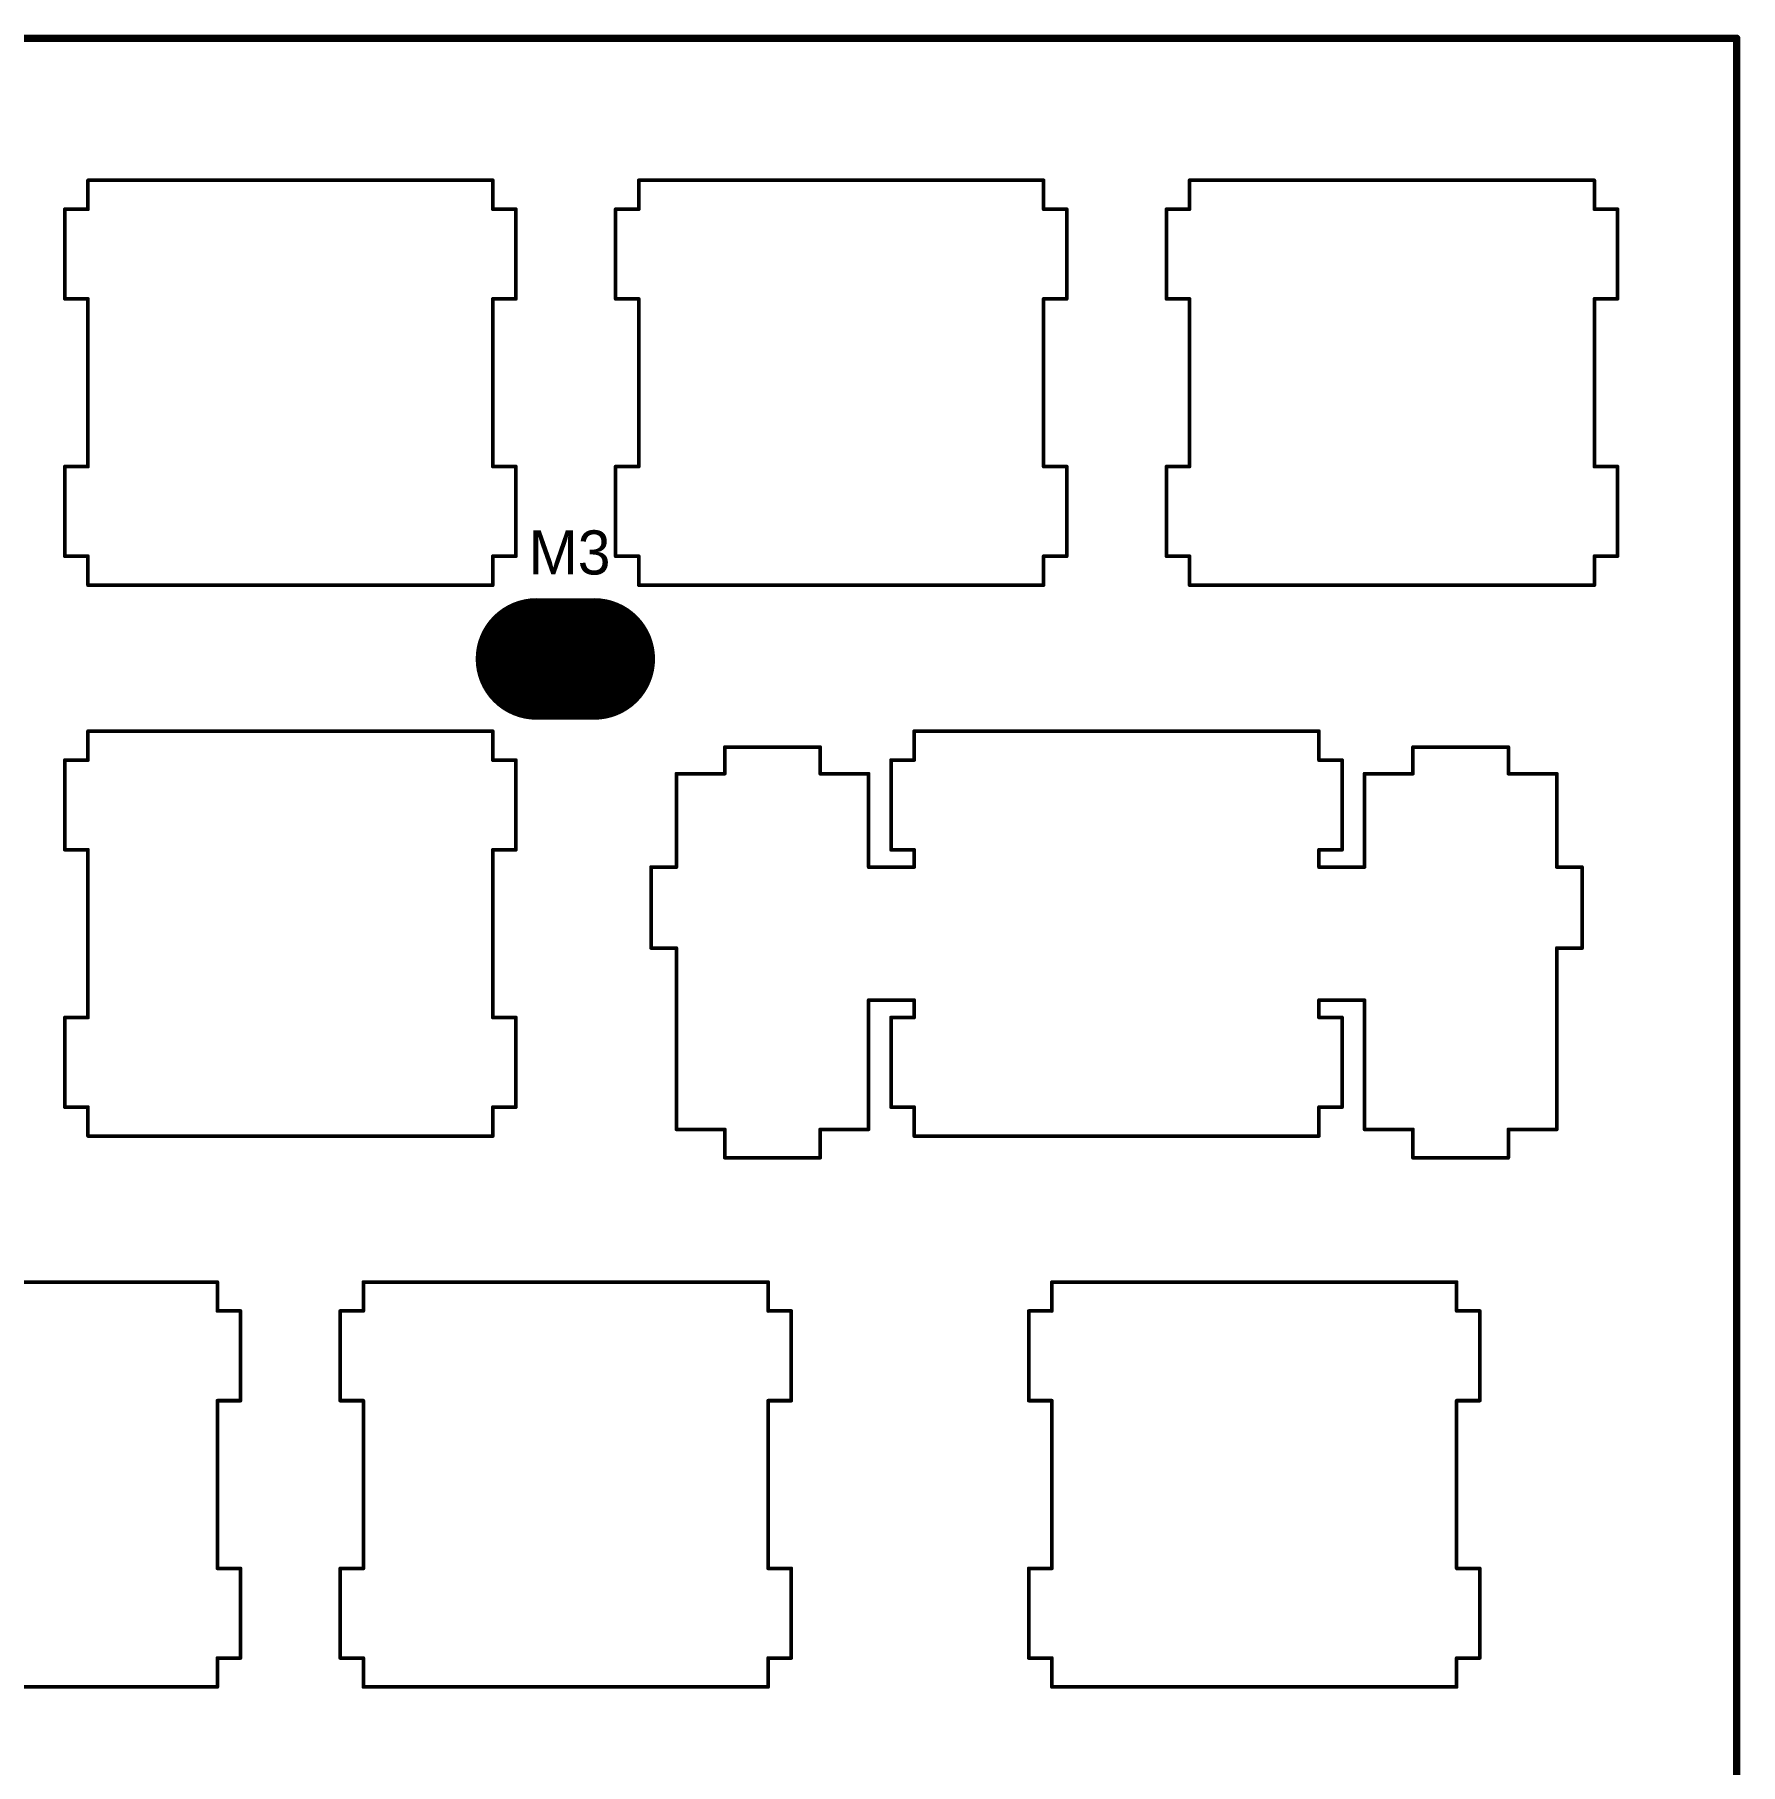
# Model space of a CAD drawing. Extents: x 43 to 335, y 43 to 163.
# Drawn here: x 275.5 to 334.5, y 103 to 162.8 of the extents above; entities that cross this region are included whole.
import ezdxf

# ---------------------------------------------------------------- set-up
doc = ezdxf.new("R2010")
doc.units = 0
doc.layers.get('0').update_dxf_attribs({"linetype": 'CONTINUOUS'})
for name, color, linetype in [('BOTTOMLAYER', 5, 'CONTINUOUS'), ('BOTTOMSOLDER', 6, 'CONTINUOUS'), ('MECHANICAL2', 216, 'CONTINUOUS'), ('MULTILAYER', 9, 'CONTINUOUS'), ('PADHOLELAYER', 156, 'CONTINUOUS'), ('TOPLAYER', 1, 'CONTINUOUS'), ('TOPOVERLAY', 2, 'CONTINUOUS'), ('TOPSOLDER', 216, 'CONTINUOUS')]:
    doc.layers.add(name, color=color, linetype=linetype)

# ---------------------------------------------------------------- blocks, each defined once
blk = doc.blocks.new('M2______1')
at = {"layer": 'BOTTOMLAYER', "const_width": 4}
blk.add_lwpolyline([(1, 0), (-1, 0)], dxfattribs=at)
at = {"layer": 'BOTTOMLAYER', "const_width": 2}
for points in [[(-2, 0, 1), (0, 0, 1)], [(0, 0, 1), (2, 0, 1)]]:
    blk.add_lwpolyline(points, format="xyb", close=True, dxfattribs=at)
at = {"layer": 'BOTTOMSOLDER', "const_width": 4.203}
blk.add_lwpolyline([(1, 0), (-1, 0)], dxfattribs=at)
at = {"layer": 'BOTTOMSOLDER', "const_width": 2.102}
for points in [[(-2.051, 0, 1), (0.051, 0, 1)], [(-0.051, 0, 1), (2.051, 0, 1)]]:
    blk.add_lwpolyline(points, format="xyb", close=True, dxfattribs=at)
at = {"layer": 'MULTILAYER', "const_width": 4}
blk.add_lwpolyline([(1, 0), (-1, 0)], dxfattribs=at)
at = {"layer": 'MULTILAYER', "const_width": 2}
for points in [[(-2, 0, 1), (0, 0, 1)], [(0, 0, 1), (2, 0, 1)]]:
    blk.add_lwpolyline(points, format="xyb", close=True, dxfattribs=at)
at = {"layer": 'PADHOLELAYER', "const_width": 1}
blk.add_lwpolyline([(-0.5, 0, 1), (0.5, 0, 1)], format="xyb", close=True, dxfattribs=at)
at = {"layer": 'TOPLAYER', "const_width": 4}
blk.add_lwpolyline([(1, 0), (-1, 0)], dxfattribs=at)
at = {"layer": 'TOPLAYER', "const_width": 2}
for points in [[(-2, 0, 1), (0, 0, 1)], [(0, 0, 1), (2, 0, 1)]]:
    blk.add_lwpolyline(points, format="xyb", close=True, dxfattribs=at)
at = {"layer": 'TOPSOLDER', "const_width": 4.203}
blk.add_lwpolyline([(1, 0), (-1, 0)], dxfattribs=at)
at = {"layer": 'TOPSOLDER', "const_width": 2.102}
for points in [[(-2.051, 0, 1), (0.051, 0, 1)], [(-0.051, 0, 1), (2.051, 0, 1)]]:
    blk.add_lwpolyline(points, format="xyb", close=True, dxfattribs=at)

msp = doc.modelspace()

# ---------------------------------------------------------------- linework, layer by layer
at = {"layer": 'MECHANICAL2'}
for points, const_width in [([(43.561, 162.687), (334.391, 162.687)], 0.254), ([(334.391, 43.307), (334.391, 162.687)], 0.254), ([(277.367, 156.776), (277.367, 157.776)], 0.127), ([(277.367, 157.776), (291.367, 157.776)], 0.127), ([(291.367, 156.776), (291.367, 157.776)], 0.127), ([(296.417, 156.776), (296.417, 157.776)], 0.127), ([(296.417, 157.776), (310.417, 157.776)], 0.127), ([(310.417, 156.776), (310.417, 157.776)], 0.127), ([(315.467, 156.776), (315.467, 157.776)], 0.127), ([(315.467, 157.776), (329.467, 157.776)], 0.127), ([(329.467, 156.776), (329.467, 157.776)], 0.127), ([(276.566, 156.776), (277.367, 156.776)], 0.127), ([(276.566, 153.675), (276.566, 156.776)], 0.127), ([(291.367, 156.776), (292.167, 156.776)], 0.127), ([(292.167, 153.675), (292.167, 156.776)], 0.127), ([(295.616, 156.776), (296.417, 156.776)], 0.127), ([(295.616, 153.675), (295.616, 156.776)], 0.127), ([(310.417, 156.776), (311.217, 156.776)], 0.127), ([(311.217, 153.675), (311.217, 156.776)], 0.127), ([(314.666, 156.776), (315.467, 156.776)], 0.127), ([(314.666, 153.675), (314.666, 156.776)], 0.127), ([(329.467, 156.776), (330.267, 156.776)], 0.127), ([(330.267, 153.675), (330.267, 156.776)], 0.127), ([(276.566, 153.675), (277.367, 153.675)], 0.127), ([(277.367, 147.877), (277.367, 153.675)], 0.127), ([(291.367, 147.877), (291.367, 153.675)], 0.127), ([(291.367, 153.675), (292.167, 153.675)], 0.127), ([(295.616, 153.675), (296.417, 153.675)], 0.127), ([(296.417, 147.877), (296.417, 153.675)], 0.127), ([(310.417, 147.877), (310.417, 153.675)], 0.127), ([(310.417, 153.675), (311.217, 153.675)], 0.127), ([(314.666, 153.675), (315.467, 153.675)], 0.127), ([(315.467, 147.877), (315.467, 153.675)], 0.127), ([(329.467, 147.877), (329.467, 153.675)], 0.127), ([(329.467, 153.675), (330.267, 153.675)], 0.127), ([(276.566, 147.877), (277.367, 147.877)], 0.127), ([(276.566, 144.776), (276.566, 147.877)], 0.127), ([(291.367, 147.877), (292.167, 147.877)], 0.127), ([(292.167, 144.776), (292.167, 147.877)], 0.127), ([(295.616, 147.877), (296.417, 147.877)], 0.127), ([(295.616, 144.776), (295.616, 147.877)], 0.127), ([(310.417, 147.877), (311.217, 147.877)], 0.127), ([(311.217, 144.776), (311.217, 147.877)], 0.127), ([(314.666, 147.877), (315.467, 147.877)], 0.127), ([(314.666, 144.776), (314.666, 147.877)], 0.127), ([(329.467, 147.877), (330.267, 147.877)], 0.127), ([(330.267, 144.776), (330.267, 147.877)], 0.127), ([(276.566, 144.776), (277.367, 144.776)], 0.127), ([(277.367, 143.776), (277.367, 144.776)], 0.127), ([(291.367, 143.776), (291.367, 144.776)], 0.127), ([(291.367, 144.776), (292.167, 144.776)], 0.127), ([(295.616, 144.776), (296.417, 144.776)], 0.127), ([(296.417, 143.776), (296.417, 144.776)], 0.127), ([(310.417, 143.776), (310.417, 144.776)], 0.127), ([(310.417, 144.776), (311.217, 144.776)], 0.127), ([(314.666, 144.776), (315.467, 144.776)], 0.127), ([(315.467, 143.776), (315.467, 144.776)], 0.127), ([(329.467, 143.776), (329.467, 144.776)], 0.127), ([(329.467, 144.776), (330.267, 144.776)], 0.127), ([(277.367, 143.776), (291.367, 143.776)], 0.127), ([(296.417, 143.776), (310.417, 143.776)], 0.127), ([(315.467, 143.776), (329.467, 143.776)], 0.127), ([(277.367, 137.726), (277.367, 138.725)], 0.127), ([(277.367, 138.725), (291.367, 138.725)], 0.127), ([(291.367, 137.726), (291.367, 138.725)], 0.127), ([(305.942, 137.726), (305.942, 138.725)], 0.127), ([(305.942, 138.725), (319.942, 138.725)], 0.127), ([(319.942, 137.726), (319.942, 138.725)], 0.127), ([(299.392, 138.175), (302.691, 138.175)], 0.127), ([(299.392, 137.256), (299.392, 138.175)], 0.127), ([(302.691, 137.256), (302.691, 138.175)], 0.127), ([(323.191, 138.175), (326.492, 138.175)], 0.127), ([(323.191, 137.256), (323.191, 138.175)], 0.127), ([(326.492, 137.256), (326.492, 138.175)], 0.127), ([(276.566, 137.726), (277.367, 137.726)], 0.127), ([(276.566, 134.625), (276.566, 137.726)], 0.127), ([(291.367, 137.726), (292.167, 137.726)], 0.127), ([(292.167, 134.625), (292.167, 137.726)], 0.127), ([(305.141, 137.726), (305.942, 137.726)], 0.127), ([(305.141, 134.625), (305.141, 137.726)], 0.127), ([(319.942, 137.726), (320.742, 137.726)], 0.127), ([(320.742, 134.625), (320.742, 137.726)], 0.127), ([(297.717, 137.256), (299.392, 137.256)], 0.127), ([(297.717, 134.026), (297.717, 137.256)], 0.127), ([(302.691, 137.256), (304.367, 137.256)], 0.127), ([(304.367, 134.026), (304.367, 137.256)], 0.127), ([(321.517, 137.256), (323.191, 137.256)], 0.127), ([(321.517, 134.026), (321.517, 137.256)], 0.127), ([(326.492, 137.256), (328.167, 137.256)], 0.127), ([(328.167, 134.026), (328.167, 137.256)], 0.127), ([(276.566, 134.625), (277.367, 134.625)], 0.127), ([(277.367, 128.825), (277.367, 134.625)], 0.127), ([(291.367, 128.825), (291.367, 134.625)], 0.127), ([(291.367, 134.625), (292.167, 134.625)], 0.127), ([(305.141, 134.625), (305.942, 134.625)], 0.127), ([(305.942, 134.026), (305.942, 134.625)], 0.127), ([(319.942, 134.026), (319.942, 134.625)], 0.127), ([(319.942, 134.625), (320.742, 134.625)], 0.127), ([(296.842, 134.026), (297.717, 134.026)], 0.127), ([(296.842, 131.226), (296.842, 134.026)], 0.127), ([(304.367, 134.026), (305.942, 134.026)], 0.127), ([(319.942, 134.026), (321.517, 134.026)], 0.127), ([(328.167, 134.026), (329.042, 134.026)], 0.127), ([(329.042, 131.226), (329.042, 134.026)], 0.127), ([(296.842, 131.226), (297.717, 131.226)], 0.127), ([(297.717, 124.956), (297.717, 131.226)], 0.127), ([(328.167, 124.956), (328.167, 131.226)], 0.127), ([(328.167, 131.226), (329.042, 131.226)], 0.127), ([(304.367, 124.956), (304.367, 129.426)], 0.127), ([(304.367, 129.426), (305.942, 129.426)], 0.127), ([(305.942, 128.825), (305.942, 129.426)], 0.127), ([(319.942, 128.825), (319.942, 129.426)], 0.127), ([(319.942, 129.426), (321.517, 129.426)], 0.127), ([(321.517, 124.956), (321.517, 129.426)], 0.127), ([(276.566, 128.825), (277.367, 128.825)], 0.127), ([(276.566, 125.726), (276.566, 128.825)], 0.127), ([(291.367, 128.825), (292.167, 128.825)], 0.127), ([(292.167, 125.726), (292.167, 128.825)], 0.127), ([(305.141, 128.825), (305.942, 128.825)], 0.127), ([(305.141, 125.726), (305.141, 128.825)], 0.127), ([(319.942, 128.825), (320.742, 128.825)], 0.127), ([(320.742, 125.726), (320.742, 128.825)], 0.127), ([(276.566, 125.726), (277.367, 125.726)], 0.127), ([(277.367, 124.726), (277.367, 125.726)], 0.127), ([(291.367, 124.726), (291.367, 125.726)], 0.127), ([(291.367, 125.726), (292.167, 125.726)], 0.127), ([(305.141, 125.726), (305.942, 125.726)], 0.127), ([(305.942, 124.726), (305.942, 125.726)], 0.127), ([(319.942, 124.726), (319.942, 125.726)], 0.127), ([(319.942, 125.726), (320.742, 125.726)], 0.127), ([(297.717, 124.956), (299.392, 124.956)], 0.127), ([(299.392, 123.976), (299.392, 124.956)], 0.127), ([(302.691, 123.976), (302.691, 124.956)], 0.127), ([(302.691, 124.956), (304.367, 124.956)], 0.127), ([(321.517, 124.956), (323.191, 124.956)], 0.127), ([(323.191, 123.976), (323.191, 124.956)], 0.127), ([(326.492, 123.976), (326.492, 124.956)], 0.127), ([(326.492, 124.956), (328.167, 124.956)], 0.127), ([(277.367, 124.726), (291.367, 124.726)], 0.127), ([(305.942, 124.726), (319.942, 124.726)], 0.127), ([(299.392, 123.976), (302.691, 123.976)], 0.127), ([(323.191, 123.976), (326.492, 123.976)], 0.127), ([(267.842, 119.675), (281.842, 119.675)], 0.127), ([(281.842, 118.676), (281.842, 119.675)], 0.127), ([(286.892, 118.676), (286.892, 119.675)], 0.127), ([(286.892, 119.675), (300.892, 119.675)], 0.127), ([(300.892, 118.676), (300.892, 119.675)], 0.127), ([(310.703, 118.676), (310.703, 119.675)], 0.127), ([(310.703, 119.675), (324.704, 119.675)], 0.127), ([(324.704, 118.676), (324.704, 119.675)], 0.127), ([(281.842, 118.676), (282.642, 118.676)], 0.127), ([(282.642, 115.575), (282.642, 118.676)], 0.127), ([(286.091, 118.676), (286.892, 118.676)], 0.127), ([(286.091, 115.575), (286.091, 118.676)], 0.127), ([(300.892, 118.676), (301.692, 118.676)], 0.127), ([(301.692, 115.575), (301.692, 118.676)], 0.127), ([(309.904, 118.676), (310.703, 118.676)], 0.127), ([(309.904, 115.575), (309.904, 118.676)], 0.127), ([(324.704, 118.676), (325.503, 118.676)], 0.127), ([(325.503, 115.575), (325.503, 118.676)], 0.127), ([(281.842, 109.775), (281.842, 115.575)], 0.127), ([(281.842, 115.575), (282.642, 115.575)], 0.127), ([(286.091, 115.575), (286.892, 115.575)], 0.127), ([(286.892, 109.775), (286.892, 115.575)], 0.127), ([(300.892, 109.775), (300.892, 115.575)], 0.127), ([(300.892, 115.575), (301.692, 115.575)], 0.127), ([(309.904, 115.575), (310.703, 115.575)], 0.127), ([(310.703, 109.775), (310.703, 115.575)], 0.127), ([(324.704, 109.775), (324.704, 115.575)], 0.127), ([(324.704, 115.575), (325.503, 115.575)], 0.127), ([(281.842, 109.775), (282.642, 109.775)], 0.127), ([(282.642, 106.676), (282.642, 109.775)], 0.127), ([(286.091, 109.775), (286.892, 109.775)], 0.127), ([(286.091, 106.676), (286.091, 109.775)], 0.127), ([(300.892, 109.775), (301.692, 109.775)], 0.127), ([(301.692, 106.676), (301.692, 109.775)], 0.127), ([(309.904, 109.775), (310.703, 109.775)], 0.127), ([(309.904, 106.676), (309.904, 109.775)], 0.127), ([(324.704, 109.775), (325.503, 109.775)], 0.127), ([(325.503, 106.676), (325.503, 109.775)], 0.127), ([(281.842, 105.676), (281.842, 106.676)], 0.127), ([(281.842, 106.676), (282.642, 106.676)], 0.127), ([(286.091, 106.676), (286.892, 106.676)], 0.127), ([(286.892, 105.676), (286.892, 106.676)], 0.127), ([(300.892, 105.676), (300.892, 106.676)], 0.127), ([(300.892, 106.676), (301.692, 106.676)], 0.127), ([(309.904, 106.676), (310.703, 106.676)], 0.127), ([(310.703, 105.676), (310.703, 106.676)], 0.127), ([(324.704, 105.676), (324.704, 106.676)], 0.127), ([(324.704, 106.676), (325.503, 106.676)], 0.127), ([(267.842, 105.676), (281.842, 105.676)], 0.127), ([(286.892, 105.676), (300.892, 105.676)], 0.127), ([(310.703, 105.676), (324.704, 105.676)], 0.127)]:
    msp.add_lwpolyline(points, dxfattribs=dict(at, const_width=const_width))
for points, const_width in [([(334.327, 162.687, 1), (334.454, 162.687, 1)], 0.127), ([(334.327, 162.687, 1), (334.454, 162.687, 1)], 0.127), ([(277.335, 157.776, 1), (277.399, 157.776, 1)], 0.0635), ([(277.335, 157.776, 1), (277.399, 157.776, 1)], 0.0635), ([(291.335, 157.776, 1), (291.399, 157.776, 1)], 0.0635), ([(291.335, 157.776, 1), (291.399, 157.776, 1)], 0.0635), ([(296.385, 157.776, 1), (296.449, 157.776, 1)], 0.0635), ([(296.385, 157.776, 1), (296.449, 157.776, 1)], 0.0635), ([(310.385, 157.776, 1), (310.449, 157.776, 1)], 0.0635), ([(310.385, 157.776, 1), (310.449, 157.776, 1)], 0.0635), ([(315.435, 157.776, 1), (315.499, 157.776, 1)], 0.0635), ([(315.435, 157.776, 1), (315.499, 157.776, 1)], 0.0635), ([(329.435, 157.776, 1), (329.499, 157.776, 1)], 0.0635), ([(329.435, 157.776, 1), (329.499, 157.776, 1)], 0.0635), ([(276.534, 156.776, 1), (276.598, 156.776, 1)], 0.0635), ([(276.534, 156.776, 1), (276.598, 156.776, 1)], 0.0635), ([(277.335, 156.776, 1), (277.399, 156.776, 1)], 0.0635), ([(277.335, 156.776, 1), (277.399, 156.776, 1)], 0.0635), ([(291.335, 156.776, 1), (291.399, 156.776, 1)], 0.0635), ([(291.335, 156.776, 1), (291.399, 156.776, 1)], 0.0635), ([(292.135, 156.776, 1), (292.199, 156.776, 1)], 0.0635), ([(292.135, 156.776, 1), (292.199, 156.776, 1)], 0.0635), ([(295.584, 156.776, 1), (295.648, 156.776, 1)], 0.0635), ([(295.584, 156.776, 1), (295.648, 156.776, 1)], 0.0635), ([(296.385, 156.776, 1), (296.449, 156.776, 1)], 0.0635), ([(296.385, 156.776, 1), (296.449, 156.776, 1)], 0.0635), ([(310.385, 156.776, 1), (310.449, 156.776, 1)], 0.0635), ([(310.385, 156.776, 1), (310.449, 156.776, 1)], 0.0635), ([(311.185, 156.776, 1), (311.249, 156.776, 1)], 0.0635), ([(311.185, 156.776, 1), (311.249, 156.776, 1)], 0.0635), ([(314.634, 156.776, 1), (314.698, 156.776, 1)], 0.0635), ([(314.634, 156.776, 1), (314.698, 156.776, 1)], 0.0635), ([(315.435, 156.776, 1), (315.499, 156.776, 1)], 0.0635), ([(315.435, 156.776, 1), (315.499, 156.776, 1)], 0.0635), ([(329.435, 156.776, 1), (329.499, 156.776, 1)], 0.0635), ([(329.435, 156.776, 1), (329.499, 156.776, 1)], 0.0635), ([(330.235, 156.776, 1), (330.299, 156.776, 1)], 0.0635), ([(330.235, 156.776, 1), (330.299, 156.776, 1)], 0.0635), ([(276.534, 153.675, 1), (276.598, 153.675, 1)], 0.0635), ([(276.534, 153.675, 1), (276.598, 153.675, 1)], 0.0635), ([(277.335, 153.675, 1), (277.399, 153.675, 1)], 0.0635), ([(277.335, 153.675, 1), (277.399, 153.675, 1)], 0.0635), ([(291.335, 153.675, 1), (291.399, 153.675, 1)], 0.0635), ([(291.335, 153.675, 1), (291.399, 153.675, 1)], 0.0635), ([(292.135, 153.675, 1), (292.199, 153.675, 1)], 0.0635), ([(292.135, 153.675, 1), (292.199, 153.675, 1)], 0.0635), ([(295.584, 153.675, 1), (295.648, 153.675, 1)], 0.0635), ([(295.584, 153.675, 1), (295.648, 153.675, 1)], 0.0635), ([(296.385, 153.675, 1), (296.449, 153.675, 1)], 0.0635), ([(296.385, 153.675, 1), (296.449, 153.675, 1)], 0.0635), ([(310.385, 153.675, 1), (310.449, 153.675, 1)], 0.0635), ([(310.385, 153.675, 1), (310.449, 153.675, 1)], 0.0635), ([(311.185, 153.675, 1), (311.249, 153.675, 1)], 0.0635), ([(311.185, 153.675, 1), (311.249, 153.675, 1)], 0.0635), ([(314.634, 153.675, 1), (314.698, 153.675, 1)], 0.0635), ([(314.634, 153.675, 1), (314.698, 153.675, 1)], 0.0635), ([(315.435, 153.675, 1), (315.499, 153.675, 1)], 0.0635), ([(315.435, 153.675, 1), (315.499, 153.675, 1)], 0.0635), ([(329.435, 153.675, 1), (329.499, 153.675, 1)], 0.0635), ([(329.435, 153.675, 1), (329.499, 153.675, 1)], 0.0635), ([(330.235, 153.675, 1), (330.299, 153.675, 1)], 0.0635), ([(330.235, 153.675, 1), (330.299, 153.675, 1)], 0.0635), ([(276.534, 147.877, 1), (276.598, 147.877, 1)], 0.0635), ([(276.534, 147.877, 1), (276.598, 147.877, 1)], 0.0635), ([(277.335, 147.877, 1), (277.399, 147.877, 1)], 0.0635), ([(277.335, 147.877, 1), (277.399, 147.877, 1)], 0.0635), ([(291.335, 147.877, 1), (291.399, 147.877, 1)], 0.0635), ([(291.335, 147.877, 1), (291.399, 147.877, 1)], 0.0635), ([(292.135, 147.877, 1), (292.199, 147.877, 1)], 0.0635), ([(292.135, 147.877, 1), (292.199, 147.877, 1)], 0.0635), ([(295.584, 147.877, 1), (295.648, 147.877, 1)], 0.0635), ([(295.584, 147.877, 1), (295.648, 147.877, 1)], 0.0635), ([(296.385, 147.877, 1), (296.449, 147.877, 1)], 0.0635), ([(296.385, 147.877, 1), (296.449, 147.877, 1)], 0.0635), ([(310.385, 147.877, 1), (310.449, 147.877, 1)], 0.0635), ([(310.385, 147.877, 1), (310.449, 147.877, 1)], 0.0635), ([(311.185, 147.877, 1), (311.249, 147.877, 1)], 0.0635), ([(311.185, 147.877, 1), (311.249, 147.877, 1)], 0.0635), ([(314.634, 147.877, 1), (314.698, 147.877, 1)], 0.0635), ([(314.634, 147.877, 1), (314.698, 147.877, 1)], 0.0635), ([(315.435, 147.877, 1), (315.499, 147.877, 1)], 0.0635), ([(315.435, 147.877, 1), (315.499, 147.877, 1)], 0.0635), ([(329.435, 147.877, 1), (329.499, 147.877, 1)], 0.0635), ([(329.435, 147.877, 1), (329.499, 147.877, 1)], 0.0635), ([(330.235, 147.877, 1), (330.299, 147.877, 1)], 0.0635), ([(330.235, 147.877, 1), (330.299, 147.877, 1)], 0.0635), ([(276.534, 144.776, 1), (276.598, 144.776, 1)], 0.0635), ([(276.534, 144.776, 1), (276.598, 144.776, 1)], 0.0635), ([(277.335, 144.776, 1), (277.399, 144.776, 1)], 0.0635), ([(277.335, 144.776, 1), (277.399, 144.776, 1)], 0.0635), ([(291.335, 144.776, 1), (291.399, 144.776, 1)], 0.0635), ([(291.335, 144.776, 1), (291.399, 144.776, 1)], 0.0635), ([(292.135, 144.776, 1), (292.199, 144.776, 1)], 0.0635), ([(292.135, 144.776, 1), (292.199, 144.776, 1)], 0.0635), ([(295.584, 144.776, 1), (295.648, 144.776, 1)], 0.0635), ([(295.584, 144.776, 1), (295.648, 144.776, 1)], 0.0635), ([(296.385, 144.776, 1), (296.449, 144.776, 1)], 0.0635), ([(296.385, 144.776, 1), (296.449, 144.776, 1)], 0.0635), ([(310.385, 144.776, 1), (310.449, 144.776, 1)], 0.0635), ([(310.385, 144.776, 1), (310.449, 144.776, 1)], 0.0635), ([(311.185, 144.776, 1), (311.249, 144.776, 1)], 0.0635), ([(311.185, 144.776, 1), (311.249, 144.776, 1)], 0.0635), ([(314.634, 144.776, 1), (314.698, 144.776, 1)], 0.0635), ([(314.634, 144.776, 1), (314.698, 144.776, 1)], 0.0635), ([(315.435, 144.776, 1), (315.499, 144.776, 1)], 0.0635), ([(315.435, 144.776, 1), (315.499, 144.776, 1)], 0.0635), ([(329.435, 144.776, 1), (329.499, 144.776, 1)], 0.0635), ([(329.435, 144.776, 1), (329.499, 144.776, 1)], 0.0635), ([(330.235, 144.776, 1), (330.299, 144.776, 1)], 0.0635), ([(330.235, 144.776, 1), (330.299, 144.776, 1)], 0.0635), ([(277.335, 143.776, 1), (277.399, 143.776, 1)], 0.0635), ([(277.335, 143.776, 1), (277.399, 143.776, 1)], 0.0635), ([(291.335, 143.776, 1), (291.399, 143.776, 1)], 0.0635), ([(291.335, 143.776, 1), (291.399, 143.776, 1)], 0.0635), ([(296.385, 143.776, 1), (296.449, 143.776, 1)], 0.0635), ([(296.385, 143.776, 1), (296.449, 143.776, 1)], 0.0635), ([(310.385, 143.776, 1), (310.449, 143.776, 1)], 0.0635), ([(310.385, 143.776, 1), (310.449, 143.776, 1)], 0.0635), ([(315.435, 143.776, 1), (315.499, 143.776, 1)], 0.0635), ([(315.435, 143.776, 1), (315.499, 143.776, 1)], 0.0635), ([(329.435, 143.776, 1), (329.499, 143.776, 1)], 0.0635), ([(329.435, 143.776, 1), (329.499, 143.776, 1)], 0.0635), ([(277.335, 138.725, 1), (277.399, 138.725, 1)], 0.0635), ([(277.335, 138.725, 1), (277.399, 138.725, 1)], 0.0635), ([(291.335, 138.725, 1), (291.399, 138.725, 1)], 0.0635), ([(291.335, 138.725, 1), (291.399, 138.725, 1)], 0.0635), ([(305.91, 138.725, 1), (305.974, 138.725, 1)], 0.0635), ([(305.91, 138.725, 1), (305.974, 138.725, 1)], 0.0635), ([(319.91, 138.725, 1), (319.974, 138.725, 1)], 0.0635), ([(319.91, 138.725, 1), (319.974, 138.725, 1)], 0.0635), ([(299.36, 138.175, 1), (299.424, 138.175, 1)], 0.0635), ([(299.36, 138.175, 1), (299.424, 138.175, 1)], 0.0635), ([(302.659, 138.175, 1), (302.723, 138.175, 1)], 0.0635), ([(302.659, 138.175, 1), (302.723, 138.175, 1)], 0.0635), ([(323.159, 138.175, 1), (323.223, 138.175, 1)], 0.0635), ([(323.159, 138.175, 1), (323.223, 138.175, 1)], 0.0635), ([(326.46, 138.175, 1), (326.524, 138.175, 1)], 0.0635), ([(326.46, 138.175, 1), (326.524, 138.175, 1)], 0.0635), ([(276.534, 137.726, 1), (276.598, 137.726, 1)], 0.0635), ([(276.534, 137.726, 1), (276.598, 137.726, 1)], 0.0635), ([(277.335, 137.726, 1), (277.399, 137.726, 1)], 0.0635), ([(277.335, 137.726, 1), (277.399, 137.726, 1)], 0.0635), ([(291.335, 137.726, 1), (291.399, 137.726, 1)], 0.0635), ([(291.335, 137.726, 1), (291.399, 137.726, 1)], 0.0635), ([(292.135, 137.726, 1), (292.199, 137.726, 1)], 0.0635), ([(292.135, 137.726, 1), (292.199, 137.726, 1)], 0.0635), ([(305.109, 137.726, 1), (305.173, 137.726, 1)], 0.0635), ([(305.109, 137.726, 1), (305.173, 137.726, 1)], 0.0635), ([(305.91, 137.726, 1), (305.974, 137.726, 1)], 0.0635), ([(305.91, 137.726, 1), (305.974, 137.726, 1)], 0.0635), ([(319.91, 137.726, 1), (319.974, 137.726, 1)], 0.0635), ([(319.91, 137.726, 1), (319.974, 137.726, 1)], 0.0635), ([(320.71, 137.726, 1), (320.774, 137.726, 1)], 0.0635), ([(320.71, 137.726, 1), (320.774, 137.726, 1)], 0.0635), ([(297.685, 137.256, 1), (297.749, 137.256, 1)], 0.0635), ([(297.685, 137.256, 1), (297.749, 137.256, 1)], 0.0635), ([(299.36, 137.256, 1), (299.424, 137.256, 1)], 0.0635), ([(299.36, 137.256, 1), (299.424, 137.256, 1)], 0.0635), ([(302.659, 137.256, 1), (302.723, 137.256, 1)], 0.0635), ([(302.659, 137.256, 1), (302.723, 137.256, 1)], 0.0635), ([(304.335, 137.256, 1), (304.399, 137.256, 1)], 0.0635), ([(304.335, 137.256, 1), (304.399, 137.256, 1)], 0.0635), ([(321.485, 137.256, 1), (321.549, 137.256, 1)], 0.0635), ([(321.485, 137.256, 1), (321.549, 137.256, 1)], 0.0635), ([(323.159, 137.256, 1), (323.223, 137.256, 1)], 0.0635), ([(323.159, 137.256, 1), (323.223, 137.256, 1)], 0.0635), ([(326.46, 137.256, 1), (326.524, 137.256, 1)], 0.0635), ([(326.46, 137.256, 1), (326.524, 137.256, 1)], 0.0635), ([(328.135, 137.256, 1), (328.199, 137.256, 1)], 0.0635), ([(328.135, 137.256, 1), (328.199, 137.256, 1)], 0.0635), ([(276.534, 134.625, 1), (276.598, 134.625, 1)], 0.0635), ([(276.534, 134.625, 1), (276.598, 134.625, 1)], 0.0635), ([(277.335, 134.625, 1), (277.399, 134.625, 1)], 0.0635), ([(277.335, 134.625, 1), (277.399, 134.625, 1)], 0.0635), ([(291.335, 134.625, 1), (291.399, 134.625, 1)], 0.0635), ([(291.335, 134.625, 1), (291.399, 134.625, 1)], 0.0635), ([(292.135, 134.625, 1), (292.199, 134.625, 1)], 0.0635), ([(292.135, 134.625, 1), (292.199, 134.625, 1)], 0.0635), ([(305.109, 134.625, 1), (305.173, 134.625, 1)], 0.0635), ([(305.109, 134.625, 1), (305.173, 134.625, 1)], 0.0635), ([(305.91, 134.625, 1), (305.974, 134.625, 1)], 0.0635), ([(305.91, 134.625, 1), (305.974, 134.625, 1)], 0.0635), ([(319.91, 134.625, 1), (319.974, 134.625, 1)], 0.0635), ([(319.91, 134.625, 1), (319.974, 134.625, 1)], 0.0635), ([(320.71, 134.625, 1), (320.774, 134.625, 1)], 0.0635), ([(320.71, 134.625, 1), (320.774, 134.625, 1)], 0.0635), ([(296.81, 134.026, 1), (296.874, 134.026, 1)], 0.0635), ([(296.81, 134.026, 1), (296.874, 134.026, 1)], 0.0635), ([(297.685, 134.026, 1), (297.749, 134.026, 1)], 0.0635), ([(297.685, 134.026, 1), (297.749, 134.026, 1)], 0.0635), ([(304.335, 134.026, 1), (304.399, 134.026, 1)], 0.0635), ([(304.335, 134.026, 1), (304.399, 134.026, 1)], 0.0635), ([(305.91, 134.026, 1), (305.974, 134.026, 1)], 0.0635), ([(305.91, 134.026, 1), (305.974, 134.026, 1)], 0.0635), ([(319.91, 134.026, 1), (319.974, 134.026, 1)], 0.0635), ([(319.91, 134.026, 1), (319.974, 134.026, 1)], 0.0635), ([(321.485, 134.026, 1), (321.549, 134.026, 1)], 0.0635), ([(321.485, 134.026, 1), (321.549, 134.026, 1)], 0.0635), ([(328.135, 134.026, 1), (328.199, 134.026, 1)], 0.0635), ([(328.135, 134.026, 1), (328.199, 134.026, 1)], 0.0635), ([(329.01, 134.026, 1), (329.074, 134.026, 1)], 0.0635), ([(329.01, 134.026, 1), (329.074, 134.026, 1)], 0.0635), ([(296.81, 131.226, 1), (296.874, 131.226, 1)], 0.0635), ([(296.81, 131.226, 1), (296.874, 131.226, 1)], 0.0635), ([(297.685, 131.226, 1), (297.749, 131.226, 1)], 0.0635), ([(297.685, 131.226, 1), (297.749, 131.226, 1)], 0.0635), ([(328.135, 131.226, 1), (328.199, 131.226, 1)], 0.0635), ([(328.135, 131.226, 1), (328.199, 131.226, 1)], 0.0635), ([(329.01, 131.226, 1), (329.074, 131.226, 1)], 0.0635), ([(329.01, 131.226, 1), (329.074, 131.226, 1)], 0.0635), ([(304.335, 129.426, 1), (304.399, 129.426, 1)], 0.0635), ([(304.335, 129.426, 1), (304.399, 129.426, 1)], 0.0635), ([(305.91, 129.426, 1), (305.974, 129.426, 1)], 0.0635), ([(305.91, 129.426, 1), (305.974, 129.426, 1)], 0.0635), ([(319.91, 129.426, 1), (319.974, 129.426, 1)], 0.0635), ([(319.91, 129.426, 1), (319.974, 129.426, 1)], 0.0635), ([(321.485, 129.426, 1), (321.549, 129.426, 1)], 0.0635), ([(321.485, 129.426, 1), (321.549, 129.426, 1)], 0.0635), ([(276.534, 128.825, 1), (276.598, 128.825, 1)], 0.0635), ([(276.534, 128.825, 1), (276.598, 128.825, 1)], 0.0635), ([(277.335, 128.825, 1), (277.399, 128.825, 1)], 0.0635), ([(277.335, 128.825, 1), (277.399, 128.825, 1)], 0.0635), ([(291.335, 128.825, 1), (291.399, 128.825, 1)], 0.0635), ([(291.335, 128.825, 1), (291.399, 128.825, 1)], 0.0635), ([(292.135, 128.825, 1), (292.199, 128.825, 1)], 0.0635), ([(292.135, 128.825, 1), (292.199, 128.825, 1)], 0.0635), ([(305.109, 128.825, 1), (305.173, 128.825, 1)], 0.0635), ([(305.109, 128.825, 1), (305.173, 128.825, 1)], 0.0635), ([(305.91, 128.825, 1), (305.974, 128.825, 1)], 0.0635), ([(305.91, 128.825, 1), (305.974, 128.825, 1)], 0.0635), ([(319.91, 128.825, 1), (319.974, 128.825, 1)], 0.0635), ([(319.91, 128.825, 1), (319.974, 128.825, 1)], 0.0635), ([(320.71, 128.825, 1), (320.774, 128.825, 1)], 0.0635), ([(320.71, 128.825, 1), (320.774, 128.825, 1)], 0.0635), ([(276.534, 125.726, 1), (276.598, 125.726, 1)], 0.0635), ([(276.534, 125.726, 1), (276.598, 125.726, 1)], 0.0635), ([(277.335, 125.726, 1), (277.399, 125.726, 1)], 0.0635), ([(277.335, 125.726, 1), (277.399, 125.726, 1)], 0.0635), ([(291.335, 125.726, 1), (291.399, 125.726, 1)], 0.0635), ([(291.335, 125.726, 1), (291.399, 125.726, 1)], 0.0635), ([(292.135, 125.726, 1), (292.199, 125.726, 1)], 0.0635), ([(292.135, 125.726, 1), (292.199, 125.726, 1)], 0.0635), ([(305.109, 125.726, 1), (305.173, 125.726, 1)], 0.0635), ([(305.109, 125.726, 1), (305.173, 125.726, 1)], 0.0635), ([(305.91, 125.726, 1), (305.974, 125.726, 1)], 0.0635), ([(305.91, 125.726, 1), (305.974, 125.726, 1)], 0.0635), ([(319.91, 125.726, 1), (319.974, 125.726, 1)], 0.0635), ([(319.91, 125.726, 1), (319.974, 125.726, 1)], 0.0635), ([(320.71, 125.726, 1), (320.774, 125.726, 1)], 0.0635), ([(320.71, 125.726, 1), (320.774, 125.726, 1)], 0.0635), ([(297.685, 124.956, 1), (297.749, 124.956, 1)], 0.0635), ([(297.685, 124.956, 1), (297.749, 124.956, 1)], 0.0635), ([(299.36, 124.956, 1), (299.424, 124.956, 1)], 0.0635), ([(299.36, 124.956, 1), (299.424, 124.956, 1)], 0.0635), ([(302.659, 124.956, 1), (302.723, 124.956, 1)], 0.0635), ([(302.659, 124.956, 1), (302.723, 124.956, 1)], 0.0635), ([(304.335, 124.956, 1), (304.399, 124.956, 1)], 0.0635), ([(304.335, 124.956, 1), (304.399, 124.956, 1)], 0.0635), ([(321.485, 124.956, 1), (321.549, 124.956, 1)], 0.0635), ([(321.485, 124.956, 1), (321.549, 124.956, 1)], 0.0635), ([(323.159, 124.956, 1), (323.223, 124.956, 1)], 0.0635), ([(323.159, 124.956, 1), (323.223, 124.956, 1)], 0.0635), ([(326.46, 124.956, 1), (326.524, 124.956, 1)], 0.0635), ([(326.46, 124.956, 1), (326.524, 124.956, 1)], 0.0635), ([(328.135, 124.956, 1), (328.199, 124.956, 1)], 0.0635), ([(328.135, 124.956, 1), (328.199, 124.956, 1)], 0.0635), ([(277.335, 124.726, 1), (277.399, 124.726, 1)], 0.0635), ([(277.335, 124.726, 1), (277.399, 124.726, 1)], 0.0635), ([(291.335, 124.726, 1), (291.399, 124.726, 1)], 0.0635), ([(291.335, 124.726, 1), (291.399, 124.726, 1)], 0.0635), ([(305.91, 124.726, 1), (305.974, 124.726, 1)], 0.0635), ([(305.91, 124.726, 1), (305.974, 124.726, 1)], 0.0635), ([(319.91, 124.726, 1), (319.974, 124.726, 1)], 0.0635), ([(319.91, 124.726, 1), (319.974, 124.726, 1)], 0.0635), ([(299.36, 123.976, 1), (299.424, 123.976, 1)], 0.0635), ([(299.36, 123.976, 1), (299.424, 123.976, 1)], 0.0635), ([(302.659, 123.976, 1), (302.723, 123.976, 1)], 0.0635), ([(302.659, 123.976, 1), (302.723, 123.976, 1)], 0.0635), ([(323.159, 123.976, 1), (323.223, 123.976, 1)], 0.0635), ([(323.159, 123.976, 1), (323.223, 123.976, 1)], 0.0635), ([(326.46, 123.976, 1), (326.524, 123.976, 1)], 0.0635), ([(326.46, 123.976, 1), (326.524, 123.976, 1)], 0.0635), ([(281.81, 119.675, 1), (281.874, 119.675, 1)], 0.0635), ([(281.81, 119.675, 1), (281.874, 119.675, 1)], 0.0635), ([(286.86, 119.675, 1), (286.924, 119.675, 1)], 0.0635), ([(286.86, 119.675, 1), (286.924, 119.675, 1)], 0.0635), ([(300.86, 119.675, 1), (300.924, 119.675, 1)], 0.0635), ([(300.86, 119.675, 1), (300.924, 119.675, 1)], 0.0635), ([(310.671, 119.675, 1), (310.735, 119.675, 1)], 0.0635), ([(310.671, 119.675, 1), (310.735, 119.675, 1)], 0.0635), ([(324.672, 119.675, 1), (324.736, 119.675, 1)], 0.0635), ([(324.672, 119.675, 1), (324.736, 119.675, 1)], 0.0635), ([(281.81, 118.676, 1), (281.874, 118.676, 1)], 0.0635), ([(281.81, 118.676, 1), (281.874, 118.676, 1)], 0.0635), ([(282.61, 118.676, 1), (282.674, 118.676, 1)], 0.0635), ([(282.61, 118.676, 1), (282.674, 118.676, 1)], 0.0635), ([(286.059, 118.676, 1), (286.123, 118.676, 1)], 0.0635), ([(286.059, 118.676, 1), (286.123, 118.676, 1)], 0.0635), ([(286.86, 118.676, 1), (286.924, 118.676, 1)], 0.0635), ([(286.86, 118.676, 1), (286.924, 118.676, 1)], 0.0635), ([(300.86, 118.676, 1), (300.924, 118.676, 1)], 0.0635), ([(300.86, 118.676, 1), (300.924, 118.676, 1)], 0.0635), ([(301.66, 118.676, 1), (301.724, 118.676, 1)], 0.0635), ([(301.66, 118.676, 1), (301.724, 118.676, 1)], 0.0635), ([(309.872, 118.676, 1), (309.936, 118.676, 1)], 0.0635), ([(309.872, 118.676, 1), (309.936, 118.676, 1)], 0.0635), ([(310.671, 118.676, 1), (310.735, 118.676, 1)], 0.0635), ([(310.671, 118.676, 1), (310.735, 118.676, 1)], 0.0635), ([(324.672, 118.676, 1), (324.736, 118.676, 1)], 0.0635), ([(324.672, 118.676, 1), (324.736, 118.676, 1)], 0.0635), ([(325.471, 118.676, 1), (325.535, 118.676, 1)], 0.0635), ([(325.471, 118.676, 1), (325.535, 118.676, 1)], 0.0635), ([(281.81, 115.575, 1), (281.874, 115.575, 1)], 0.0635), ([(281.81, 115.575, 1), (281.874, 115.575, 1)], 0.0635), ([(282.61, 115.575, 1), (282.674, 115.575, 1)], 0.0635), ([(282.61, 115.575, 1), (282.674, 115.575, 1)], 0.0635), ([(286.059, 115.575, 1), (286.123, 115.575, 1)], 0.0635), ([(286.059, 115.575, 1), (286.123, 115.575, 1)], 0.0635), ([(286.86, 115.575, 1), (286.924, 115.575, 1)], 0.0635), ([(286.86, 115.575, 1), (286.924, 115.575, 1)], 0.0635), ([(300.86, 115.575, 1), (300.924, 115.575, 1)], 0.0635), ([(300.86, 115.575, 1), (300.924, 115.575, 1)], 0.0635), ([(301.66, 115.575, 1), (301.724, 115.575, 1)], 0.0635), ([(301.66, 115.575, 1), (301.724, 115.575, 1)], 0.0635), ([(309.872, 115.575, 1), (309.936, 115.575, 1)], 0.0635), ([(309.872, 115.575, 1), (309.936, 115.575, 1)], 0.0635), ([(310.671, 115.575, 1), (310.735, 115.575, 1)], 0.0635), ([(310.671, 115.575, 1), (310.735, 115.575, 1)], 0.0635), ([(324.672, 115.575, 1), (324.736, 115.575, 1)], 0.0635), ([(324.672, 115.575, 1), (324.736, 115.575, 1)], 0.0635), ([(325.471, 115.575, 1), (325.535, 115.575, 1)], 0.0635), ([(325.471, 115.575, 1), (325.535, 115.575, 1)], 0.0635), ([(281.81, 109.775, 1), (281.874, 109.775, 1)], 0.0635), ([(281.81, 109.775, 1), (281.874, 109.775, 1)], 0.0635), ([(282.61, 109.775, 1), (282.674, 109.775, 1)], 0.0635), ([(282.61, 109.775, 1), (282.674, 109.775, 1)], 0.0635), ([(286.059, 109.775, 1), (286.123, 109.775, 1)], 0.0635), ([(286.059, 109.775, 1), (286.123, 109.775, 1)], 0.0635), ([(286.86, 109.775, 1), (286.924, 109.775, 1)], 0.0635), ([(286.86, 109.775, 1), (286.924, 109.775, 1)], 0.0635), ([(300.86, 109.775, 1), (300.924, 109.775, 1)], 0.0635), ([(300.86, 109.775, 1), (300.924, 109.775, 1)], 0.0635), ([(301.66, 109.775, 1), (301.724, 109.775, 1)], 0.0635), ([(301.66, 109.775, 1), (301.724, 109.775, 1)], 0.0635), ([(309.872, 109.775, 1), (309.936, 109.775, 1)], 0.0635), ([(309.872, 109.775, 1), (309.936, 109.775, 1)], 0.0635), ([(310.671, 109.775, 1), (310.735, 109.775, 1)], 0.0635), ([(310.671, 109.775, 1), (310.735, 109.775, 1)], 0.0635), ([(324.672, 109.775, 1), (324.736, 109.775, 1)], 0.0635), ([(324.672, 109.775, 1), (324.736, 109.775, 1)], 0.0635), ([(325.471, 109.775, 1), (325.535, 109.775, 1)], 0.0635), ([(325.471, 109.775, 1), (325.535, 109.775, 1)], 0.0635), ([(281.81, 106.676, 1), (281.874, 106.676, 1)], 0.0635), ([(281.81, 106.676, 1), (281.874, 106.676, 1)], 0.0635), ([(282.61, 106.676, 1), (282.674, 106.676, 1)], 0.0635), ([(282.61, 106.676, 1), (282.674, 106.676, 1)], 0.0635), ([(286.059, 106.676, 1), (286.123, 106.676, 1)], 0.0635), ([(286.059, 106.676, 1), (286.123, 106.676, 1)], 0.0635), ([(286.86, 106.676, 1), (286.924, 106.676, 1)], 0.0635), ([(286.86, 106.676, 1), (286.924, 106.676, 1)], 0.0635), ([(300.86, 106.676, 1), (300.924, 106.676, 1)], 0.0635), ([(300.86, 106.676, 1), (300.924, 106.676, 1)], 0.0635), ([(301.66, 106.676, 1), (301.724, 106.676, 1)], 0.0635), ([(301.66, 106.676, 1), (301.724, 106.676, 1)], 0.0635), ([(309.872, 106.676, 1), (309.936, 106.676, 1)], 0.0635), ([(309.872, 106.676, 1), (309.936, 106.676, 1)], 0.0635), ([(310.671, 106.676, 1), (310.735, 106.676, 1)], 0.0635), ([(310.671, 106.676, 1), (310.735, 106.676, 1)], 0.0635), ([(324.672, 106.676, 1), (324.736, 106.676, 1)], 0.0635), ([(324.672, 106.676, 1), (324.736, 106.676, 1)], 0.0635), ([(325.471, 106.676, 1), (325.535, 106.676, 1)], 0.0635), ([(325.471, 106.676, 1), (325.535, 106.676, 1)], 0.0635), ([(281.81, 105.676, 1), (281.874, 105.676, 1)], 0.0635), ([(281.81, 105.676, 1), (281.874, 105.676, 1)], 0.0635), ([(286.86, 105.676, 1), (286.924, 105.676, 1)], 0.0635), ([(286.86, 105.676, 1), (286.924, 105.676, 1)], 0.0635), ([(300.86, 105.676, 1), (300.924, 105.676, 1)], 0.0635), ([(300.86, 105.676, 1), (300.924, 105.676, 1)], 0.0635), ([(310.671, 105.676, 1), (310.735, 105.676, 1)], 0.0635), ([(310.671, 105.676, 1), (310.735, 105.676, 1)], 0.0635), ([(324.672, 105.676, 1), (324.736, 105.676, 1)], 0.0635), ([(324.672, 105.676, 1), (324.736, 105.676, 1)], 0.0635)]:
    msp.add_lwpolyline(points, format="xyb", close=True, dxfattribs=dict(at, const_width=const_width))

# ---------------------------------------------------------------- block references
at = {"rotation": 180}
msp.add_blockref('M2______1', (293.878, 141.224), dxfattribs=at)

# ---------------------------------------------------------------- texts
at = {"layer": 'TOPOVERLAY'}
msp.add_text('M3', height=1.524, dxfattribs=at).set_placement((292.608, 144.145))

doc.saveas('drawing.dxf')
